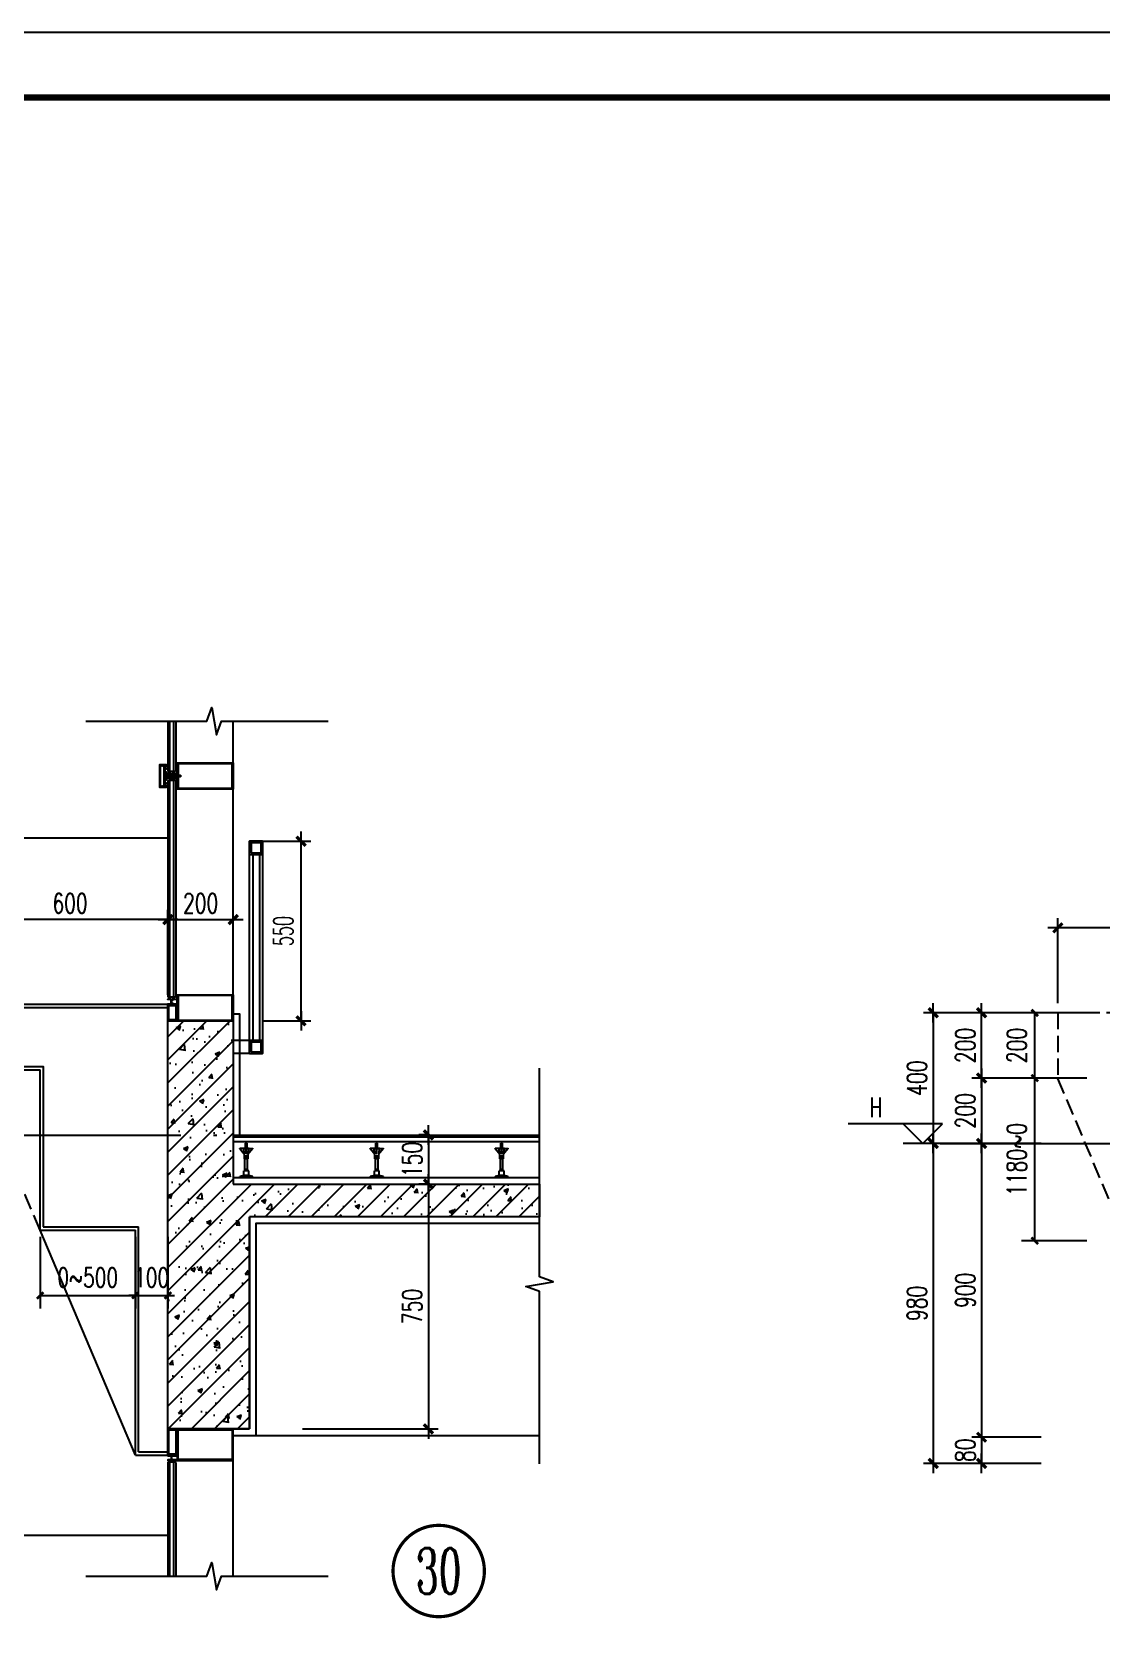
# Model space of a CAD drawing. Extents: x 1980812 to 2578970, y -669191 to 284498.
# Drawn here: x 2421528 to 2424804, y -398979 to -394042 of the extents above; entities that cross this region are included whole.
import ezdxf
from ezdxf.enums import TextEntityAlignment as Align

# ---------------------------------------------------------------- set-up
doc = ezdxf.new("R2010")
doc.units = 0
doc.header["$LTSCALE"] = 1000
doc.header["$MEASUREMENT"] = 0
for name, pattern in [('CENTER', [2, 1.25, -0.25, 0.25, -0.25]), ('DASH', [0.35, 0.25, -0.1]), ('DOTE', [2.42, 2, -0.2, 0.02, -0.2]), ('HIDDEN', [0.375, 0.25, -0.125]), ('HIDDEN2', [0.1875, 0.125, -0.0625])]:
    doc.linetypes.add(name, pattern=pattern)
for name, color, linetype in [('A-SECT-MCUT', 1, 'Continuous'), ('A-SECT-MCUT-FINE', 137, 'Continuous'), ('DIM_ELEV', 3, 'Continuous'), ('DIM_SYMB', 3, 'Continuous'), ('dote', 1, 'DOTE'), ('PUB_DIM', 3, 'Continuous'), ('PUB_TEXT', 7, 'Continuous'), ('SF', 1, 'Continuous'), ('TEXT', 7, 'Continuous'), ('TK', 1, 'Continuous'), ('WALL', 4, 'Continuous'), ('WINDOW', 2, 'Continuous'), ('可见看线', 63, 'Continuous'), ('建筑辅助线', 231, 'Continuous'), ('柱墙填充', 181, 'Continuous'), ('栏杆', 143, 'Continuous'), ('详细标注', 231, 'Continuous'), ('铝板', 31, 'Continuous'), ('面层', 31, 'Continuous')]:
    doc.layers.add(name, color=color, linetype=linetype)
doc.styles.add('_TCH_DIM', font='SIMPLEX', dxfattribs={"bigfont": 'GBCBIG'})
doc.styles.add('_TCH_DIM_T3', font='SIMPLEX', dxfattribs={"width": 0.705882, "bigfont": 'GBCBIG'})
doc.styles.add('COMP', font='COMPLEX.shx', dxfattribs={"bigfont": 'hztxt'})
doc.styles.add('DIM_FONT', font='SIMPLEX', dxfattribs={"width": 0.7, "bigfont": 'GBCBIG'})
doc.styles.add('HZTXTW', font='txtw.shx', dxfattribs={"width": 0.6, "bigfont": 'hztxtw.shx'})
doc.styles.add('ROMANS', font='simplex_.ttf', dxfattribs={"width": 0.8, "height": 500})
doc.dimstyles.new('_TCH_ARCH&&20', dxfattribs={"dimtxt": 59.5, "dimasz": 20, "dimexe": 40, "dimexo": 4, "dimgap": 25.25, "dimtad": 1, "dimdec": 0, "dimzin": 0, "dimdsep": 46, "dimtxsty": '_TCH_DIM_T3', "dimblk": 'ARCHTICK', "dimcen": 0.09, "dimclrt": 7, "dimazin": 2, "dimtfac": 1, "dimtdec": 0, "dimtix": 1, "dimtmove": 2, "dimatfit": 3, "dimfxl": 1, "dimtolj": 1, "dimtzin": 0, "dimarcsym": 0})
doc.dimstyles.new('_TCH_ARCH&&20$TCH&&20$TCH&&20', dxfattribs={"dimscale": 0.2, "dimtxt": 297.5, "dimasz": 100, "dimexe": 200, "dimexo": 20, "dimgap": 126.25, "dimtad": 1, "dimdec": 0, "dimzin": 0, "dimdsep": 46, "dimtxsty": 'DIM_FONT', "dimblk": 'ARCHTICK', "dimcen": 0.09, "dimclrt": 7, "dimazin": 2, "dimtfac": 1, "dimtdec": 0, "dimtix": 1, "dimtmove": 2, "dimatfit": 3, "dimfxl": 1, "dimtolj": 1, "dimtzin": 0, "dimarcsym": 0})
doc.dimstyles.new('DIMN20', dxfattribs={"dimscale": 0.2, "dimtxt": 300, "dimasz": 1, "dimexe": 150, "dimexo": 0, "dimgap": 100, "dimtad": 1, "dimdec": 0, "dimzin": 0, "dimdsep": 46, "dimtxsty": 'DIM_FONT', "dimblk1": '_DIMX', "dimblk2": '_DIMX', "dimsah": 1, "dimcen": 0.09, "dimclrd": 256, "dimclre": 256, "dimclrt": 7, "dimadec": 0, "dimazin": 0, "dimtfac": 1, "dimtdec": 0, "dimtix": 1, "dimtmove": 2, "dimatfit": 3, "dimldrblk": '_DIMX', "dimfxl": 150, "dimtolj": 1, "dimtzin": 0, "dimarcsym": 0})

# ---------------------------------------------------------------- blocks, each defined once
blk = doc.blocks.new('_DIMX')
blk.add_line((-150, 0), (150, 0))
at = {"const_width": 50}
blk.add_lwpolyline([(-70, -70), (70, 70)], dxfattribs=at)
blk = doc.blocks.new('*D2284')
at = {"layer": 'Defpoints', "color": 0, "transparency": 16777216}
for p in [(2424436.1, -397046.2), (2424618.4, -397046.2), (2424618.4, -397246.2)]:
    blk.add_point(p, dxfattribs=at)
at = {"layer": '详细标注', "lineweight": -2, "transparency": 16777216}
for p, q in [((2424618.4, -397046.2), (2424406.1, -397046.2)), ((2424436.1, -397246), (2424436.1, -397046.4)), ((2424618.4, -397246.2), (2424406.1, -397246.2))]:
    blk.add_line(p, q, dxfattribs=at)
at = {"layer": '详细标注', "lineweight": -2, "transparency": 16777216, "xscale": 0.2, "yscale": 0.2, "zscale": 0.2}
for p, rotation in [((2424436.1, -397046.2), 90), ((2424436.1, -397246.2), 270)]:
    blk.add_blockref('_DIMX', p, dxfattribs=dict(at, rotation=rotation))
at = {"layer": '详细标注', "color": 7, "transparency": 16777216, "insert": (2424386.1, -397146.2), "char_height": 60, "attachment_point": 5, "rotation": 90, "style": 'DIM_FONT'}
blk.add_mtext('\\A1;200', dxfattribs=at)
blk = doc.blocks.new('*D2285')
at = {"layer": 'Defpoints', "color": 0, "transparency": 16777216}
for p in [(2424618.4, -397246.2), (2424436.1, -397446.2), (2424516.2, -397446.2, 0)]:
    blk.add_point(p, dxfattribs=at)
at = {"layer": '详细标注', "lineweight": -2, "transparency": 16777216}
for p, q in [((2424618.4, -397246.2), (2424406.1, -397246.2)), ((2424436.1, -397246.4), (2424436.1, -397446)), ((2424516.2, -397446.2), (2424406.1, -397446.2))]:
    blk.add_line(p, q, dxfattribs=at)
at = {"layer": '详细标注', "lineweight": -2, "transparency": 16777216, "xscale": 0.2, "yscale": 0.2, "zscale": 0.2}
for p, rotation in [((2424436.1, -397246.2), 90), ((2424436.1, -397446.2), 270)]:
    blk.add_blockref('_DIMX', p, dxfattribs=dict(at, rotation=rotation))
at = {"layer": '详细标注', "color": 7, "transparency": 16777216, "insert": (2424386.1, -397346.2), "char_height": 60, "attachment_point": 5, "rotation": 90, "style": 'DIM_FONT'}
blk.add_mtext('\\A1;200', dxfattribs=at)
blk = doc.blocks.new('*D2286')
at = {"layer": 'Defpoints', "color": 0, "transparency": 16777216}
for p in [(2424618.4, -397446.2), (2424436.1, -398346.2), (2424618.4, -398346.2)]:
    blk.add_point(p, dxfattribs=at)
at = {"layer": '详细标注', "lineweight": -2, "transparency": 16777216}
for p, q in [((2424618.4, -397446.2), (2424406.1, -397446.2)), ((2424436.1, -397446.4), (2424436.1, -398346)), ((2424618.4, -398346.2), (2424406.1, -398346.2))]:
    blk.add_line(p, q, dxfattribs=at)
at = {"layer": '详细标注', "lineweight": -2, "transparency": 16777216, "xscale": 0.2, "yscale": 0.2, "zscale": 0.2}
for p, rotation in [((2424436.1, -397446.2), 90), ((2424436.1, -398346.2), 270)]:
    blk.add_blockref('_DIMX', p, dxfattribs=dict(at, rotation=rotation))
at = {"layer": '详细标注', "color": 7, "transparency": 16777216, "insert": (2424386.1, -397896.2), "char_height": 60, "attachment_point": 5, "rotation": 90, "style": 'DIM_FONT'}
blk.add_mtext('\\A1;900', dxfattribs=at)
blk = doc.blocks.new('*D2287')
at = {"layer": 'Defpoints', "color": 0, "transparency": 16777216}
for p in [(2424406.1, -397046.2), (2424288.1, -397446.2), (2424406.1, -397446.2)]:
    blk.add_point(p, dxfattribs=at)
at = {"layer": '详细标注', "lineweight": -2, "transparency": 16777216}
for p, q in [((2424406.1, -397046.2), (2424258.1, -397046.2)), ((2424288.1, -397046.4), (2424288.1, -397446)), ((2424406.1, -397446.2), (2424258.1, -397446.2))]:
    blk.add_line(p, q, dxfattribs=at)
at = {"layer": '详细标注', "lineweight": -2, "transparency": 16777216, "xscale": 0.2, "yscale": 0.2, "zscale": 0.2}
for p, rotation in [((2424288.1, -397046.2), 90), ((2424288.1, -397446.2), 270)]:
    blk.add_blockref('_DIMX', p, dxfattribs=dict(at, rotation=rotation))
at = {"layer": '详细标注', "color": 7, "transparency": 16777216, "insert": (2424238.1, -397246.2), "char_height": 60, "attachment_point": 5, "rotation": 90, "style": 'DIM_FONT'}
blk.add_mtext('\\A1;400', dxfattribs=at)
blk = doc.blocks.new('*D2288')
at = {"layer": 'Defpoints', "color": 0, "transparency": 16777216}
for p in [(2424406.1, -397446.2), (2424288.1, -398426.2), (2424406.1, -398426.2)]:
    blk.add_point(p, dxfattribs=at)
at = {"layer": '详细标注', "lineweight": -2, "transparency": 16777216}
for p, q in [((2424406.1, -397446.2), (2424258.1, -397446.2)), ((2424288.1, -397446.4), (2424288.1, -398426)), ((2424406.1, -398426.2), (2424258.1, -398426.2))]:
    blk.add_line(p, q, dxfattribs=at)
at = {"layer": '详细标注', "lineweight": -2, "transparency": 16777216, "xscale": 0.2, "yscale": 0.2, "zscale": 0.2}
for p, rotation in [((2424288.1, -397446.2), 90), ((2424288.1, -398426.2), 270)]:
    blk.add_blockref('_DIMX', p, dxfattribs=dict(at, rotation=rotation))
at = {"layer": '详细标注', "color": 7, "transparency": 16777216, "insert": (2424238.1, -397936.2), "char_height": 60, "attachment_point": 5, "rotation": 90, "style": 'DIM_FONT'}
blk.add_mtext('\\A1;980', dxfattribs=at)
blk = doc.blocks.new('*D2289')
at = {"layer": 'Defpoints', "color": 0, "transparency": 16777216}
for p in [(2424669.5, -396785.9), (2425269.5, -396997.4, 0), (2424669.5, -397016.2)]:
    blk.add_point(p, dxfattribs=at)
at = {"layer": '详细标注', "lineweight": -2, "transparency": 16777216}
for p, q in [((2424669.5, -397016.2), (2424669.5, -396755.9)), ((2425269.5, -396997.4), (2425269.5, -396755.9)), ((2425269.3, -396785.9), (2424669.7, -396785.9))]:
    blk.add_line(p, q, dxfattribs=at)
at = {"layer": '详细标注', "lineweight": -2, "transparency": 16777216, "xscale": 0.2, "yscale": 0.2, "zscale": 0.2, "rotation": 180}
blk.add_blockref('_DIMX', (2424669.5, -396785.9), dxfattribs=at)
at = {"layer": '详细标注', "lineweight": -2, "transparency": 16777216, "xscale": 0.2, "yscale": 0.2, "zscale": 0.2}
blk.add_blockref('_DIMX', (2425269.5, -396785.9), dxfattribs=at)
at = {"layer": '详细标注', "color": 7, "transparency": 16777216, "insert": (2424969.5, -396735.9), "char_height": 60, "attachment_point": 5, "style": 'DIM_FONT'}
blk.add_mtext('\\A1;600', dxfattribs=at)
blk = doc.blocks.new('_INDEX1')
at = {"const_width": 0.035}
blk.add_lwpolyline([(-0.5, 0, 1), (0.5, 0, 1)], format="xyb", close=True, dxfattribs=at)
at = {"style": 'COMP', "width": 2.333333}
blk.add_attdef('1', text='', height=0.5, dxfattribs=at).set_placement((-0.25, -0.25), (0.25, -0.25), align=Align.FIT)
blk = doc.blocks.new('*D2257')
at = {"layer": 'Defpoints', "color": 0, "transparency": 16777216}
for p in [(2422356, -397570.6), (2422356, -398320.6, 0), (2422741.8, -398320.6)]:
    blk.add_point(p, dxfattribs=at)
at = {"layer": '详细标注', "lineweight": -2, "transparency": 16777216}
for p, q in [((2422356, -397570.6), (2422771.8, -397570.6)), ((2422741.8, -397570.8), (2422741.8, -398320.4)), ((2422356, -398320.6), (2422771.8, -398320.6))]:
    blk.add_line(p, q, dxfattribs=at)
at = {"layer": '详细标注', "lineweight": -2, "transparency": 16777216, "xscale": 0.2, "yscale": 0.2, "zscale": 0.2}
for p, rotation in [((2422741.8, -397570.6), 90), ((2422741.8, -398320.6), 270)]:
    blk.add_blockref('_DIMX', p, dxfattribs=dict(at, rotation=rotation))
at = {"layer": '详细标注', "color": 7, "transparency": 16777216, "insert": (2422691.8, -397945.6), "char_height": 60, "attachment_point": 5, "rotation": 90, "style": 'DIM_FONT'}
blk.add_mtext('\\A1;750', dxfattribs=at)
blk = doc.blocks.new('*D2258')
at = {"layer": 'Defpoints', "color": 0, "transparency": 16777216}
for p in [(2422741.8, -397420.2), (2422741.8, -397570.6), (2422741.8, -397570.6)]:
    blk.add_point(p, dxfattribs=at)
at = {"layer": '详细标注', "lineweight": -2, "transparency": 16777216}
for p, q in [((2422741.8, -397420.2), (2422711.8, -397420.2)), ((2422741.8, -397420.4), (2422741.8, -397570.4)), ((2422741.8, -397570.6), (2422711.8, -397570.6))]:
    blk.add_line(p, q, dxfattribs=at)
at = {"layer": '详细标注', "lineweight": -2, "transparency": 16777216, "xscale": 0.2, "yscale": 0.2, "zscale": 0.2}
for p, rotation in [((2422741.8, -397420.2), 90), ((2422741.8, -397570.6), 270)]:
    blk.add_blockref('_DIMX', p, dxfattribs=dict(at, rotation=rotation))
at = {"layer": '详细标注', "color": 7, "transparency": 16777216, "insert": (2422691.8, -397495.4), "char_height": 60, "attachment_point": 5, "rotation": 90, "style": 'DIM_FONT'}
blk.add_mtext('\\A1;150', dxfattribs=at)
blk = doc.blocks.new('*D2264')
at = {"layer": 'Defpoints', "color": 0, "transparency": 16777216}
for p in [(2421343.8, -396760.3), (2421343.8, -396990.6), (2421943.8, -396990.6)]:
    blk.add_point(p, dxfattribs=at)
at = {"layer": '详细标注', "lineweight": -2, "transparency": 16777216}
for p, q in [((2421343.8, -396990.6), (2421343.8, -396730.3)), ((2421943.6, -396760.3), (2421344, -396760.3)), ((2421943.8, -396990.6), (2421943.8, -396730.3))]:
    blk.add_line(p, q, dxfattribs=at)
at = {"layer": '详细标注', "lineweight": -2, "transparency": 16777216, "xscale": 0.2, "yscale": 0.2, "zscale": 0.2, "rotation": 180}
blk.add_blockref('_DIMX', (2421343.8, -396760.3), dxfattribs=at)
at = {"layer": '详细标注', "lineweight": -2, "transparency": 16777216, "xscale": 0.2, "yscale": 0.2, "zscale": 0.2}
blk.add_blockref('_DIMX', (2421943.8, -396760.3), dxfattribs=at)
at = {"layer": '详细标注', "color": 7, "transparency": 16777216, "insert": (2421643.8, -396710.3), "char_height": 60, "attachment_point": 5, "style": 'DIM_FONT'}
blk.add_mtext('\\A1;600', dxfattribs=at)
blk = doc.blocks.new('*D2265')
at = {"layer": 'Defpoints', "color": 0, "transparency": 16777216}
for p in [(2422143.8, -396760.3), (2421943.8, -396990.6), (2422143.8, -396990.6, 0)]:
    blk.add_point(p, dxfattribs=at)
at = {"layer": '详细标注', "lineweight": -2, "transparency": 16777216}
for p, q in [((2421943.8, -396990.6), (2421943.8, -396730.3)), ((2421944, -396760.3), (2422143.6, -396760.3)), ((2422143.8, -396990.6), (2422143.8, -396730.3))]:
    blk.add_line(p, q, dxfattribs=at)
at = {"layer": '详细标注', "lineweight": -2, "transparency": 16777216, "xscale": 0.2, "yscale": 0.2, "zscale": 0.2, "rotation": 180}
blk.add_blockref('_DIMX', (2421943.8, -396760.3), dxfattribs=at)
at = {"layer": '详细标注', "lineweight": -2, "transparency": 16777216, "xscale": 0.2, "yscale": 0.2, "zscale": 0.2}
blk.add_blockref('_DIMX', (2422143.8, -396760.3), dxfattribs=at)
at = {"layer": '详细标注', "color": 7, "transparency": 16777216, "insert": (2422043.8, -396710.3), "char_height": 60, "attachment_point": 5, "style": 'DIM_FONT'}
blk.add_mtext('\\A1;200', dxfattribs=at)
blk = doc.blocks.new('A$C573D0ACE')
at = {"layer": '建筑辅助线'}
for p, q in [((-22.5, 90), (-22.5, 105)), ((-17.5, 105), (-22.5, 105)), ((-20, 105), (-20, 110)), ((-17.5, 90), (-17.5, 105)), ((-40, 89), (-40, 90)), ((-29, 89), (-40, 89)), ((-40, 89), (-29, 75.7)), ((-11, 89), (-29, 89)), ((-29, 88), (-29, 89)), ((-11, 88), (-29, 88)), ((-29, 75.7), (-26.4, 72.5)), ((-25.8, 65), (-27.8, 88)), ((-14.2, 65), (-25.8, 65)), ((-25.8, 57.5), (-25.8, 65)), ((-14.2, 57.5), (-25.8, 57.5)), ((-23.8, 21), (-23.8, 57.5)), ((-22.4, 57.5), (-22.4, 65)), ((-20.5, 72.5), (-20.5, 88)), ((-19.5, 72.5), (-20.5, 72.5)), ((-19.5, 72.5), (-19.5, 88)), ((-17.6, 57.5), (-17.6, 65)), ((-16.2, 21), (-16.2, 57.5)), ((-14.2, 65), (-12.2, 88)), ((-14.2, 57.5), (-14.2, 65)), ((-11, 75.7), (-13.6, 72.5)), ((-11, 88), (-11, 89)), ((-11, 89), (0, 89)), ((0, 89), (-11, 75.7)), ((0, 89), (0, 90)), ((-27.5, 6), (-40, 3)), ((-40, 0), (-40, 3)), ((0, 3), (-40, 3)), ((-27.5, 6), (-27.5, 21)), ((-12.5, 21), (-27.5, 21)), ((-12.5, 6), (-27.5, 6)), ((-16.2, 25), (-23.8, 26)), ((-16.2, 24), (-23.8, 25)), ((-16.2, 23), (-23.8, 24)), ((-16.2, 22), (-23.8, 23)), ((-16.2, 21), (-23.8, 22)), ((-12.5, 6), (-12.5, 21)), ((0, 3), (-12.5, 6)), ((0, 0), (0, 3))]:
    blk.add_line(p, q, dxfattribs=at)
blk = doc.blocks.new('M5x45_Pan')
at = {"color": 8, "linetype": 'HIDDEN'}
for p, q in [((0, 1.9), (45, 1.9)), ((44.4, -2.5), (44.4, 2.5)), ((0, -1.9), (45, -1.9))]:
    blk.add_line(p, q, dxfattribs=at)
at = {"color": 0, "linetype": 'ByBlock'}
blk.add_lwpolyline([(-1.4, -4.8), (0, -4.8), (0, 4.7), (-1.4, 4.7, 0.228537), (-2.2, 4.4, 0.349288), (-2.2, -4.4, 0.228537)], format="xyb", close=True, dxfattribs=at)
at = {"color": 8, "linetype": 'HIDDEN2'}
blk.add_lwpolyline([(-3.7, 0.7), (-1.8, 0.7), (-1.8, -0.8), (-3.7, -0.8)], dxfattribs=at)
at = {"color": 8, "linetype": 'ByBlock'}
blk.add_lwpolyline([(0, 2.5), (44.4, 2.5), (45, 1.9), (45, -1.9), (44.4, -2.5), (0, -2.5)], dxfattribs=at)
at = {"layer": 'TEXT', "color": 8, "linetype": 'CENTER'}
blk.add_line((48, 0), (-6.7, 0), dxfattribs=at)
at = {"layer": 'Defpoints', "color": 8, "style": 'ROMANS', "width": 0.8}
blk.add_text('M5x45', height=1, rotation=90, dxfattribs=at).set_placement((-1, 0), align=Align.MIDDLE)
blk = doc.blocks.new('A$C32E42E09')
at = {"layer": '栏杆', "color": 2}
for p, q in [((60, 763.5), (60, 193.5)), ((80, 763.5), (80, 193.5))]:
    blk.add_line(p, q, dxfattribs=at)
at = {"layer": '栏杆'}
for p, q in [((50, 193.5), (0, 193.5)), ((50, 153.5), (0, 153.5))]:
    blk.add_line(p, q, dxfattribs=at)
blk.add_lwpolyline([(50, 153.5), (50, 803.5), (90, 803.5), (90, 153.5)], dxfattribs=at)
at = {"layer": '栏杆', "color": 2}
for points in [[(50, 763.5), (90, 763.5), (90, 803.5), (50, 803.5)], [(55, 768.5), (85, 768.5), (85, 798.5), (55, 798.5)], [(50, 153.5), (90, 153.5), (90, 193.5), (50, 193.5)], [(55, 158.5), (85, 158.5), (85, 188.5), (55, 188.5)]]:
    blk.add_lwpolyline(points, close=True, dxfattribs=at)
blk = doc.blocks.new('*D1313')
at = {"layer": 'Defpoints', "color": 0, "transparency": 16777216}
for p in [(-11417, 120874.4, 0), (-11299.5, 120874.4), (-11417, 120324.4, 0)]:
    blk.add_point(p, dxfattribs=at)
at = {"layer": '详细标注', "lineweight": -2, "transparency": 16777216}
for p, q in [((-11417, 120874.4), (-11269.5, 120874.4)), ((-11299.5, 120324.6), (-11299.5, 120874.2)), ((-11417, 120324.4), (-11269.5, 120324.4))]:
    blk.add_line(p, q, dxfattribs=at)
at = {"layer": '详细标注', "lineweight": -2, "transparency": 16777216, "xscale": 0.2, "yscale": 0.2, "zscale": 0.2}
for p, rotation in [((-11299.5, 120874.4), 90), ((-11299.5, 120324.4), 270)]:
    blk.add_blockref('_DIMX', p, dxfattribs=dict(at, rotation=rotation))
at = {"layer": '详细标注', "color": 7, "transparency": 16777216, "insert": (-11353.8, 120599.4), "char_height": 60, "attachment_point": 5, "rotation": 90, "style": 'HZTXTW'}
blk.add_mtext('\\A1;550', dxfattribs=at)
blk = doc.blocks.new('_ArchTick')
at = {"color": 0, "linetype": 'ByBlock', "const_width": 0.4}
blk.add_lwpolyline([(-0.5, -0.5), (0.5, 0.5)], dxfattribs=at)
blk = doc.blocks.new('*D2155')
at = {"layer": 'Defpoints', "color": 0, "transparency": 16777216}
for p in [(2424598.8, -397246.2), (2424763, -397246.2), (2424763, -397744.5, 0)]:
    blk.add_point(p, dxfattribs=at)
at = {"layer": 'PUB_DIM', "color": 0, "lineweight": -2, "transparency": 16777216}
for p, q in [((2424759, -397246.2), (2424558.8, -397246.2)), ((2424598.8, -397744.5), (2424598.8, -397246.2)), ((2424759, -397744.5), (2424558.8, -397744.5))]:
    blk.add_line(p, q, dxfattribs=at)
at = {"layer": 'PUB_DIM', "color": 0, "lineweight": -2, "transparency": 16777216, "xscale": 20, "yscale": 20, "zscale": 20}
for p, rotation in [((2424598.8, -397246.2), 90), ((2424598.8, -397744.5), 270)]:
    blk.add_blockref('_ArchTick', p, dxfattribs=dict(at, rotation=rotation))
at = {"layer": 'PUB_DIM', "color": 7, "transparency": 16777216, "insert": (2424543.8, -397495.3), "char_height": 59.5, "attachment_point": 5, "rotation": 90, "style": '_TCH_DIM_T3'}
blk.add_mtext('\\A1;1180~0', dxfattribs=at)
blk = doc.blocks.new('*D2156')
at = {"layer": 'Defpoints', "color": 0, "transparency": 16777216}
for p in [(2424598.8, -397046.2), (2424763, -397046.2), (2424763, -397246.2)]:
    blk.add_point(p, dxfattribs=at)
at = {"layer": 'PUB_DIM', "color": 0, "lineweight": -2, "transparency": 16777216}
for p, q in [((2424759, -397046.2), (2424558.8, -397046.2)), ((2424598.8, -397246.2), (2424598.8, -397046.2)), ((2424759, -397246.2), (2424558.8, -397246.2))]:
    blk.add_line(p, q, dxfattribs=at)
at = {"layer": 'PUB_DIM', "color": 0, "lineweight": -2, "transparency": 16777216, "xscale": 20, "yscale": 20, "zscale": 20}
for p, rotation in [((2424598.8, -397046.2), 90), ((2424598.8, -397246.2), 270)]:
    blk.add_blockref('_ArchTick', p, dxfattribs=dict(at, rotation=rotation))
at = {"layer": 'PUB_DIM', "color": 7, "transparency": 16777216, "insert": (2424543.8, -397146.2), "char_height": 59.5, "attachment_point": 5, "rotation": 90, "style": '_TCH_DIM_T3'}
blk.add_mtext('\\A1;200', dxfattribs=at)
blk = doc.blocks.new('*D2159')
at = {"layer": 'Defpoints', "color": 0, "transparency": 16777216}
for p in [(2421551.9, -397728.6), (2421843.8, -397728.6), (2421843.8, -397911.9)]:
    blk.add_point(p, dxfattribs=at)
at = {"layer": 'PUB_DIM', "color": 0, "lineweight": -2, "transparency": 16777216}
for p, q in [((2421551.9, -397732.6), (2421551.9, -397951.9)), ((2421843.8, -397732.6), (2421843.8, -397951.9)), ((2421551.9, -397911.9), (2421843.8, -397911.9))]:
    blk.add_line(p, q, dxfattribs=at)
at = {"layer": 'PUB_DIM', "color": 0, "lineweight": -2, "transparency": 16777216, "xscale": 20, "yscale": 20, "zscale": 20, "rotation": 180}
blk.add_blockref('_ArchTick', (2421551.9, -397911.9), dxfattribs=at)
at = {"layer": 'PUB_DIM', "color": 0, "lineweight": -2, "transparency": 16777216, "xscale": 20, "yscale": 20, "zscale": 20}
blk.add_blockref('_ArchTick', (2421843.8, -397911.9), dxfattribs=at)
at = {"layer": 'PUB_DIM', "color": 7, "transparency": 16777216, "insert": (2421697.9, -397856.9), "char_height": 59.5, "attachment_point": 5, "style": 'DIM_FONT'}
blk.add_mtext('\\A1;0~500', dxfattribs=at)
blk = doc.blocks.new('*D2160')
at = {"layer": 'Defpoints', "color": 0, "transparency": 16777216}
for p in [(2421843.8, -397728.6), (2421943.8, -397728.6), (2421943.8, -397911.9)]:
    blk.add_point(p, dxfattribs=at)
at = {"layer": 'PUB_DIM', "color": 0, "lineweight": -2, "transparency": 16777216}
for p, q in [((2421843.8, -397732.6), (2421843.8, -397951.9)), ((2421943.8, -397732.6), (2421943.8, -397951.9)), ((2421843.8, -397911.9), (2421823.8, -397911.9)), ((2421843.8, -397911.9), (2421943.8, -397911.9)), ((2421943.8, -397911.9), (2421963.8, -397911.9))]:
    blk.add_line(p, q, dxfattribs=at)
at = {"layer": 'PUB_DIM', "color": 0, "lineweight": -2, "transparency": 16777216, "xscale": 20, "yscale": 20, "zscale": 20}
blk.add_blockref('_ArchTick', (2421843.8, -397911.9), dxfattribs=at)
at = {"layer": 'PUB_DIM', "color": 0, "lineweight": -2, "transparency": 16777216, "xscale": 20, "yscale": 20, "zscale": 20, "rotation": 180}
blk.add_blockref('_ArchTick', (2421943.8, -397911.9), dxfattribs=at)
at = {"layer": 'PUB_DIM', "color": 7, "transparency": 16777216, "insert": (2421893.8, -397856.9), "char_height": 59.5, "attachment_point": 5, "style": 'DIM_FONT'}
blk.add_mtext('\\A1;100', dxfattribs=at)
blk = doc.blocks.new('*D2170')
at = {"layer": 'Defpoints', "color": 0, "transparency": 16777216}
for p in [(2424618.4, -398346.2, 0), (2424436.1, -398426.2), (2424618.4, -398426.2, 0)]:
    blk.add_point(p, dxfattribs=at)
at = {"layer": '详细标注', "lineweight": -2, "transparency": 16777216}
for p, q in [((2424618.4, -398346.2), (2424406.1, -398346.2)), ((2424436.1, -398346), (2424436.1, -398345.8)), ((2424436.1, -398346.2), (2424436.1, -398426.2)), ((2424618.4, -398426.2), (2424406.1, -398426.2)), ((2424436.1, -398426.4), (2424436.1, -398426.6))]:
    blk.add_line(p, q, dxfattribs=at)
at = {"layer": '详细标注', "lineweight": -2, "transparency": 16777216, "xscale": 0.2, "yscale": 0.2, "zscale": 0.2}
for p, rotation in [((2424436.1, -398346.2), 270), ((2424436.1, -398426.2), 90)]:
    blk.add_blockref('_DIMX', p, dxfattribs=dict(at, rotation=rotation))
at = {"layer": '详细标注', "color": 7, "transparency": 16777216, "insert": (2424386.1, -398386.2), "char_height": 60, "attachment_point": 5, "rotation": 90, "style": 'DIM_FONT'}
blk.add_mtext('\\A1;80', dxfattribs=at)
blk = doc.blocks.new('A$C79AB00B0')
at = {"layer": '栏杆'}
blk.add_blockref('A$C32E42E09', (0, -253.5, 0), dxfattribs=at)
at = {"layer": '详细标注'}
dim = blk.add_linear_dim(base=(207.5, 550, 0), p1=(90, 0, 0), p2=(90, 550, 0), angle=90, dimstyle='DIMN20', dxfattribs=at)
dim.commit()
dim.dimension.update_dxf_attribs({"geometry": '*D1313', "text_midpoint": (153.2, 275, 0), "insert": (11507, -120324.4)})

msp = doc.modelspace()

# ---------------------------------------------------------------- hatches: boundary and pattern name
at = {"layer": '柱墙填充'}
h = msp.add_hatch(dxfattribs=at)
h.set_pattern_fill('钢筋混凝土', color=256, scale=20)
h.set_pattern_definition([(45, (-482911.53, 531392.58), (-35.3553391, 35.3553391), []), (50, (-482911.53, 531392.58), (143.4520365, -12.550427), [15, -165]), (355, (-482911.53, 531392.58), (-27.750267, 150.438427), [12, -132]), (100.4514, (-482899.57, 531391.54), (115.7018763, 137.8879084), [12.748038, -140.2284224]), (46.1842, (-482911.53, 531432.58), (213.44821, -33.103803), [22.5, -247.5]), (96.6356, (-482893.74, 531429.82), (186.932541, 194.823574), [19.122058, -210.3426]), (351.1842, (-482911.53, 531432.58), (186.932389, 194.82372), [18, -198]), (21, (-482891.53, 531422.58), (119.3814104, -80.523778), [15, -165]), (326, (-482891.53, 531422.58), (48.6630664, 145.030009), [12, -132]), (71.4514, (-482881.58, 531415.87), (168.044526, 64.5060993), [12.748038, -140.2284224]), (37.5, (-482911.53, 531392.58), (2.4319711, 66.5787708), [0, -130.4, 0, -134, 0, -132.5]), (7.5, (-482911.53, 531392.58), (52.6139075, 78.8823424), [0, -76.4, 0, -127.4, 0, -50.5]), (327.5, (-482956.13, 531392.58), (106.7644872, -4.5109743), [0, -50, 0, -156, 0, -207]), (317.5, (-482976.13, 531392.58), (116.637234, 20.0209965), [0, -65, 0, -103.6, 0, -147])])
h.paths.add_polyline_path([(2421943.8, -398320.6), (2421943.8, -397070.6), (2422143.8, -397070.6), (2422143.8, -397570.6), (2423081.9, -397570.6), (2423081.9, -397670.6), (2422193.8, -397670.6), (2422193.8, -398320.6)])

# ---------------------------------------------------------------- linework, layer by layer
at = {"layer": 'A-SECT-MCUT', "elevation": 0}
for points in [[(2421938.3, -396355.6), (2421918.8, -396355.6), (2421918.8, -396285.6), (2421938.3, -396285.6, -0.414214), (2421938.8, -396286.1), (2421938.8, -396286.4, -0.351524), (2421938.4, -396286.9), (2421934.5, -396287.7, -0.256425), (2421934.1, -396287.6), (2421933.4, -396286.9, 0.198912), (2421933.1, -396286.8), (2421927.3, -396286.8, 0.414214), (2421926.8, -396287.3), (2421926.8, -396290.3, -0.414214), (2421926.3, -396290.8), (2421925.8, -396290.8, -0.414214), (2421925.3, -396290.3), (2421925.3, -396287.3, 0.414214), (2421924.8, -396286.8), (2421920.8, -396286.8, 0.414214), (2421920.3, -396287.3), (2421920.3, -396353.9, 0.414214), (2421920.8, -396354.4), (2421924.8, -396354.4, 0.414214), (2421925.3, -396353.9), (2421925.3, -396350.9, -0.414214), (2421925.8, -396350.4), (2421926.3, -396350.4, -0.414214), (2421926.8, -396350.9), (2421926.8, -396353.9, 0.414214), (2421927.3, -396354.4), (2421933.1, -396354.4, 0.198912), (2421933.4, -396354.2), (2421934.1, -396353.6, -0.256425), (2421934.5, -396353.4), (2421938.4, -396354.3, -0.351524), (2421938.8, -396354.8), (2421938.8, -396355.1, -0.414214)], [(2421938.8, -396309.6, -0.414214), (2421938.3, -396310.1), (2421937.3, -396310.1, 0.414214), (2421936.8, -396310.6), (2421936.8, -396330.6, 0.414214), (2421937.3, -396331.1), (2421938.3, -396331.1, -0.414214), (2421938.8, -396331.6), (2421938.8, -396332.6, -0.414214), (2421938.3, -396333.1), (2421934.3, -396333.1), (2421934.3, -396340.8, 0.414214), (2421934.8, -396341.3), (2421938.3, -396341.3, -0.414214), (2421938.8, -396341.8), (2421938.8, -396344.3, -0.414214), (2421938.3, -396344.8), (2421937.8, -396344.8, -0.414214), (2421937.3, -396344.3), (2421937.3, -396343.8, 0.414214), (2421936.8, -396343.3), (2421934.8, -396343.3, 0.414214), (2421934.3, -396343.8), (2421934.3, -396350.8, 0.414214), (2421934.8, -396351.3), (2421936.8, -396351.3, 0.414214), (2421937.3, -396350.8), (2421937.3, -396350.3, -0.414214), (2421937.8, -396349.8), (2421938.3, -396349.8, -0.414214), (2421938.8, -396350.3), (2421938.8, -396353.6, -0.479811), (2421938.2, -396354), (2421934.5, -396353.2, 0.256425), (2421934, -396353.4), (2421933.3, -396354, -0.198912), (2421933, -396354.2), (2421930, -396354.2, -0.10157), (2421929.8, -396354.1), (2421927.4, -396353.1, -0.300021), (2421927.1, -396352.6), (2421927.1, -396351.8, -0.414214), (2421927.6, -396351.3), (2421931.3, -396351.3, 0.414214), (2421931.8, -396350.8), (2421931.8, -396344.1), (2421931.8, -396297.1), (2421931.8, -396290.3, 0.414214), (2421931.3, -396289.8), (2421927.6, -396289.8, -0.414214), (2421927.1, -396289.3), (2421927.1, -396288.5, -0.300021), (2421927.4, -396288.1), (2421929.8, -396287, -0.10157), (2421930, -396287), (2421933, -396287, -0.198912), (2421933.3, -396287.1), (2421934, -396287.8, 0.256425), (2421934.5, -396287.9), (2421938.2, -396287.1, -0.479811), (2421938.8, -396287.6), (2421938.8, -396290.8, -0.414214), (2421938.3, -396291.3), (2421937.8, -396291.3, -0.414214), (2421937.3, -396290.8), (2421937.3, -396290.3, 0.414214), (2421936.8, -396289.8), (2421934.8, -396289.8, 0.414214), (2421934.3, -396290.3), (2421934.3, -396297.3, 0.414214), (2421934.8, -396297.8), (2421936.8, -396297.8, 0.414214), (2421937.3, -396297.3), (2421937.3, -396296.8, -0.414214), (2421937.8, -396296.3), (2421938.3, -396296.3, -0.414214), (2421938.8, -396296.8), (2421938.8, -396299.3, -0.414214), (2421938.3, -396299.8), (2421934.8, -396299.8, 0.414214), (2421934.3, -396300.3), (2421934.3, -396308.1), (2421938.3, -396308.1, -0.414214), (2421938.8, -396308.6)]]:
    msp.add_lwpolyline(points, format="xyb", close=True, dxfattribs=at)
for points in [[(2421954.5, -396325.9), (2421958.3, -396325.6), (2421959.2, -396326.7), (2421958.6, -396327.1), (2421958, -396326.6), (2421954.5, -396327.5), (2421954.5, -396328.3), (2421943.3, -396328.3), (2421943.3, -396326.8), (2421953.3, -396326.8), (2421953.3, -396314.3), (2421943.3, -396314.3), (2421943.3, -396312.8), (2421954.5, -396312.8), (2421954.5, -396313.7), (2421958, -396314.6), (2421958.6, -396314), (2421959.2, -396314.5), (2421958.3, -396315.6), (2421954.5, -396315.2)], [(2422143.8, -396320.6), (2422143.8, -396360.6), (2422008.2, -396360.6), (2421971.8, -396360.6), (2421971.8, -396328.3), (2421955.1, -396328.3), (2421955.1, -396327.4), (2421958.5, -396326.6), (2421959.1, -396327.1), (2421971.8, -396327.1), (2421971.8, -396320.6), (2421971.8, -396314), (2421959.1, -396314), (2421958.5, -396314.6), (2421955.1, -396313.7), (2421955.1, -396312.8), (2421971.8, -396312.8), (2421971.8, -396280.6), (2422008.2, -396280.6), (2422143.8, -396280.6)], [(2421974.8, -396358.1), (2422140.8, -396358.1), (2422140.8, -396320.6), (2422140.8, -396283.1), (2421974.8, -396283.1)], [(2421954.5, -397017.2), (2421958.3, -397016.8), (2421959.2, -397017.9), (2421958.6, -397018.4), (2421958, -397017.9), (2421954.5, -397018.7), (2421954.5, -397019.6), (2421943.3, -397019.6), (2421943.3, -397018.1), (2421953.3, -397018.1), (2421953.3, -397005.6), (2421943.3, -397005.6), (2421943.3, -397004.1), (2421954.5, -397004.1), (2421954.5, -397004.9), (2421958, -397005.8), (2421958.6, -397005.3), (2421959.2, -397005.7), (2421958.3, -397006.8), (2421954.5, -397006.5)], [(2422143.8, -397030.6), (2422143.8, -397070.6), (2422008.2, -397070.6), (2421971.8, -397070.6), (2421971.8, -397019.6), (2421955.1, -397019.6), (2421955.1, -397018.7), (2421958.5, -397017.9), (2421959.1, -397018.4), (2421971.8, -397018.4), (2421971.8, -397011.8), (2421971.8, -397005.3), (2421959.1, -397005.3), (2421958.5, -397005.8), (2421955.1, -397005), (2421955.1, -397004.1), (2421971.8, -397004.1), (2421971.8, -396990.6), (2422008.2, -396990.6), (2422143.8, -396990.6)], [(2421974.8, -397068.1), (2422140.8, -397068.1), (2422140.8, -397030.6), (2422140.8, -396993.1), (2421974.8, -396993.1)], [(2421943.8, -397020.6), (2421970.8, -397020.6), (2421970.8, -397070.6), (2421943.8, -397070.6)], [(2421946.8, -397023.6), (2421967.8, -397023.6), (2421967.8, -397067.6), (2421946.8, -397067.6)], [(2421943.8, -398320.6), (2421970.8, -398320.6), (2421970.8, -398400.6), (2421943.8, -398400.6)], [(2421946.8, -398323.6), (2421967.8, -398323.6), (2421967.8, -398397.6), (2421946.8, -398397.6)], [(2422143.8, -398409.3), (2422143.8, -398320.6), (2422008.2, -398320.6), (2421971.8, -398320.6), (2421971.8, -398401.6), (2421955.1, -398401.6), (2421955.1, -398402.5), (2421958.5, -398403.3), (2421959.1, -398402.8), (2421971.8, -398402.8), (2421971.8, -398409.3), (2421971.8, -398415.9), (2421959.1, -398415.9), (2421958.5, -398415.4), (2421955.1, -398416.2), (2421955.1, -398417.1), (2421971.8, -398417.1), (2421971.8, -398417.1), (2422008.2, -398417.1), (2422143.8, -398417.1)], [(2421974.8, -398323.1), (2422140.8, -398323.1), (2422140.8, -398409.3), (2422140.8, -398414.6), (2421974.8, -398414.6)], [(2421954.5, -398404), (2421958.3, -398404.3), (2421959.2, -398403.2), (2421958.6, -398402.8), (2421958, -398403.3), (2421954.5, -398402.5), (2421954.5, -398401.6), (2421943.3, -398401.6), (2421943.3, -398403.1), (2421953.3, -398403.1), (2421953.3, -398415.6), (2421943.3, -398415.6), (2421943.3, -398417.1), (2421954.5, -398417.1), (2421954.5, -398416.2), (2421958, -398415.4), (2421958.6, -398415.9), (2421959.2, -398415.4), (2421958.3, -398414.3), (2421954.5, -398414.7)]]:
    msp.add_lwpolyline(points, close=True, dxfattribs=at)
at = {"layer": 'A-SECT-MCUT-FINE'}
for p, q in [((2422143.8, -397070.6, 0), (2422143.8, -396152.7, 0)), ((2422143.8, -397070.6, 0), (2422143.8, -396152.7, 0)), ((2421962.8, -396306.9, 0), (2421948.8, -396306.9, 0)), ((2421962.8, -396334.3, 0), (2421948.8, -396334.3, 0)), ((2421962.8, -396998.1, 0), (2421948.8, -396998.1, 0)), ((2421962.8, -398423, 0), (2421948.8, -398423, 0)), ((2422143.8, -398771.6, 0), (2422143.8, -398417.1, 0))]:
    msp.add_line(p, q, dxfattribs=at)
for centre in [(2421961.6, -396309.9, 0), (2421961.6, -396331.3, 0), (2421961.6, -397001.1, 0), (2421961.6, -398420.1, 0)]:
    msp.add_circle(centre, 2.98, dxfattribs=at)
for centre, start, end in [((2421945, -396309.4, 0), 320.5682, 27.9183), ((2421945, -396331.8, 0), 332.0817, 39.4318), ((2421945, -397000.7, 0), 320.5682, 27.9183), ((2421945, -398420.5, 0), 332.0817, 39.4318)]:
    msp.add_arc(centre, 5.39, start, end, dxfattribs=at)
at = {"layer": 'DIM_ELEV'}
for p, q in [((2424316.3, -397386.2, 0), (2424027.4, -397386.2, 0)), ((2424256.3, -397446.2, 0), (2424196.3, -397386.2, 0)), ((2424256.3, -397446.2, 0), (2424316.3, -397386.2, 0)), ((2424396.3, -397446.2, 0), (2424196.3, -397446.2, 0))]:
    msp.add_line(p, q, dxfattribs=at)
at = {"layer": 'DIM_SYMB'}
for p, q in [((2420884.9, -396510.3, 0), (2421943.8, -396510.3, 0)), ((2420884.9, -398646.1, 0), (2421943.8, -398646.1, 0))]:
    msp.add_line(p, q, dxfattribs=at)
at = {"layer": 'DIM_SYMB', "elevation": 0}
for points in [[(2421692.4, -396152.7), (2422062.8, -396152.7), (2422078.1, -396110.7), (2422092.9, -396194.7), (2422107.8, -396152.7), (2422434, -396152.7)], [(2423081.9, -398427.6), (2423081.9, -397900.1), (2423039.9, -397884.8), (2423123.9, -397870), (2423081.9, -397855.1), (2423081.9, -397215.9)], [(2421692.4, -398771.6), (2422062.8, -398771.6), (2422078.1, -398729.6), (2422092.9, -398813.6), (2422107.8, -398771.6), (2422434, -398771.6)]]:
    msp.add_lwpolyline(points, dxfattribs=at)
at = {"layer": 'dote', "linetype": 'DOTE', "ltscale": 0.5}
for p, q in [((2420983.4, -397420.6, 0), (2423081.9, -397420.6, 0)), ((2424309.1, -397446.2, 0), (2426407.6, -397446.2, 0))]:
    msp.add_line(p, q, dxfattribs=at)
at = {"layer": 'TK'}
msp.add_lwpolyline([(2419170.1, -394042.2), (2435990.1, -394042.2), (2435990.1, -405922.2), (2419170.1, -405922.2)], close=True, dxfattribs=at)
at = {"layer": 'TK', "const_width": 20}
msp.add_lwpolyline([(2435790.1, -405722.2), (2435790.1, -394242.2), (2419670.1, -394242.2), (2419670.1, -405722.2)], close=True, dxfattribs=at)
at = {"layer": 'WALL'}
for p, q in [((2421943.8, -397070.6, 0), (2422143.8, -397070.6, 0)), ((2421943.8, -398220.6, 0), (2421943.8, -397070.6, 0)), ((2422143.8, -397070.6, 0), (2422143.8, -397570.6, 0)), ((2422143.8, -397070.6, 0), (2422143.8, -397570.6, 0)), ((2422143.8, -397570.6, 0), (2423081.9, -397570.6, 0)), ((2423081.9, -397570.6, 0), (2423081.9, -397670.6, 0)), ((2422193.8, -398320.6, 0), (2422193.8, -397670.6, 0)), ((2423081.9, -397670.6, 0), (2422193.8, -397670.6, 0)), ((2422193.8, -397670.6, 0), (2422193.8, -398320.6, 0)), ((2421943.8, -398320.6, 0), (2421943.8, -398220.6, 0)), ((2421943.8, -398320.6, 0), (2422193.8, -398320.6, 0)), ((2422193.8, -398320.6, 0), (2421943.8, -398320.6, 0))]:
    msp.add_line(p, q, dxfattribs=at)
at = {"layer": 'WINDOW'}
for p, q in [((2421943.8, -396152.7, 0), (2421943.8, -396305.9, 0)), ((2421949.8, -396305.9, 0), (2421949.8, -396152.7, 0)), ((2421961.8, -396305.9, 0), (2421961.8, -396152.7, 0)), ((2421967.8, -396152.7, 0), (2421967.8, -396305.9, 0)), ((2421943.8, -396305.9, 0), (2421944.8, -396306.9, 0)), ((2421944.8, -396306.9, 0), (2421948.8, -396306.9, 0)), ((2421948.8, -396306.9, 0), (2421949.8, -396305.9, 0)), ((2421962.8, -396306.9, 0), (2421961.8, -396305.9, 0)), ((2421966.8, -396306.9, 0), (2421962.8, -396306.9, 0)), ((2421967.8, -396305.9, 0), (2421966.8, -396306.9, 0)), ((2421943.8, -396335.3, 0), (2421944.8, -396334.3, 0)), ((2421943.8, -396335.3, 0), (2421943.8, -396997.1, 0)), ((2421944.8, -396334.3, 0), (2421948.8, -396334.3, 0)), ((2421948.8, -396334.3, 0), (2421949.8, -396335.3, 0)), ((2421949.8, -396997.1, 0), (2421949.8, -396335.3, 0)), ((2421962.8, -396334.3, 0), (2421961.8, -396335.3, 0)), ((2421961.8, -396997.1, 0), (2421961.8, -396335.3, 0)), ((2421966.8, -396334.3, 0), (2421962.8, -396334.3, 0)), ((2421967.8, -396335.3, 0), (2421966.8, -396334.3, 0)), ((2421967.8, -396335.3, 0), (2421967.8, -396997.1, 0)), ((2421943.8, -396997.1, 0), (2421944.8, -396998.1, 0)), ((2421944.8, -396998.1, 0), (2421948.8, -396998.1, 0)), ((2421948.8, -396998.1, 0), (2421949.8, -396997.1, 0)), ((2421962.8, -396998.1, 0), (2421961.8, -396997.1, 0)), ((2421966.8, -396998.1, 0), (2421962.8, -396998.1, 0)), ((2421967.8, -396997.1, 0), (2421966.8, -396998.1, 0)), ((2421943.8, -398424, 0), (2421944.8, -398423, 0)), ((2421943.8, -398424, 0), (2421943.8, -398771.6, 0)), ((2421944.8, -398423, 0), (2421948.8, -398423, 0)), ((2421948.8, -398423, 0), (2421949.8, -398424, 0)), ((2421949.8, -398771.6, 0), (2421949.8, -398423, 0)), ((2421962.8, -398423, 0), (2421961.8, -398424, 0)), ((2421961.8, -398771.6, 0), (2421961.8, -398424, 0)), ((2421966.8, -398423, 0), (2421962.8, -398423, 0)), ((2421967.8, -398424, 0), (2421966.8, -398423, 0)), ((2421967.8, -398424, 0), (2421967.8, -398771.6, 0))]:
    msp.add_line(p, q, dxfattribs=at)
at = {"layer": '可见看线'}
for p, q in [((2422143.8, -398771.6, 0), (2422143.8, -398320.6, 0)), ((2422213.8, -398340.6, 0), (2423081.9, -398340.6, 0))]:
    msp.add_line(p, q, dxfattribs=at)
at = {"layer": '柱墙填充'}
msp.add_line((2421943.8, -398320.6, 0), (2422143.8, -398320.6, 0), dxfattribs=at)
at = {"layer": '铝板', "linetype": 'DASH', "ltscale": 0.2}
for p, q in [((2424868.4, -397046.2, 0), (2424669.5, -397046.2, 0)), ((2424669.5, -397046.2, 0), (2424669.5, -397246.2, 0)), ((2421551.9, -397711.8, 0), (2421343.8, -397220.6, 0)), ((2424880.6, -397744.5, 0), (2424669.5, -397246.2, 0))]:
    msp.add_line(p, q, dxfattribs=at)
at = {"layer": '铝板'}
for p, q in [((2421551.9, -397711.8, 0), (2421551.9, -397220.6, 0)), ((2421551.9, -397711.8, 0), (2421843.8, -397711.8, 0)), ((2421843.8, -398400.6, 0), (2421551.9, -397711.8, 0)), ((2421561.9, -397701.8, 0), (2421853.8, -397701.8, 0)), ((2421843.8, -398400.6, 0), (2421843.8, -397711.8, 0)), ((2421853.8, -398390.6, 0), (2421853.8, -397701.8, 0)), ((2421853.8, -398390.6, 0), (2421943.8, -398390.6, 0)), ((2421843.8, -398400.6, 0), (2421943.8, -398400.6, 0))]:
    msp.add_line(p, q, dxfattribs=at)
at = {"layer": '铝板', "elevation": 0}
for points in [[(2421943.8, -397020.6), (2421343.8, -397020.6), (2421343.8, -397220.6), (2421551.9, -397220.6)], [(2421943.8, -397030.6), (2421353.8, -397030.6), (2421353.8, -397210.6), (2421561.9, -397210.6), (2421561.9, -397701.8)]]:
    msp.add_lwpolyline(points, dxfattribs=at)
at = {"layer": '面层'}
for p, q in [((2422143.8, -397420.6, 0), (2423081.9, -397420.6, 0)), ((2422143.8, -397425.6, 0), (2423081.9, -397425.6, 0)), ((2422143.8, -397440.6, 0), (2423081.9, -397440.6, 0)), ((2422143.8, -397550.6, 0), (2423081.9, -397550.6, 0))]:
    msp.add_line(p, q, dxfattribs=at)
at = {"layer": '面层', "elevation": 0}
for points in [[(2422163.8, -397420.6), (2422163.8, -397050.6), (2422143.8, -397050.6)], [(2422163.8, -397050.6), (2422143.8, -397050.6)], [(2422143.8, -398340.6), (2422213.8, -398340.6), (2422213.8, -397690.6), (2423081.9, -397690.6)]]:
    msp.add_lwpolyline(points, dxfattribs=at)

# ---------------------------------------------------------------- block references
at = {"layer": 'PUB_TEXT'}
ref = msp.add_blockref('_INDEX1', (2422773.1, -398756, 0), dxfattribs=dict(at, xscale=280, yscale=280, zscale=280))
ref.add_attrib('1', '30', dxfattribs={"layer": '0', "height": 140, "style": 'COMP', "width": 0.636364}).set_placement((2422703.1, -398826, 0), (2422843.1, -398826, 0), align=Align.FIT)
at = {"layer": 'SF', "rotation": 0.0004018880973149244}
msp.add_blockref('M5x45_Pan', (2421936.8, -396320.6, 0), dxfattribs=at)
at = {"layer": '栏杆'}
msp.add_blockref('A$C79AB00B0', (2422143.8, -397070.6, 0), dxfattribs=at)
at = {"layer": '面层'}
for p in [(2422203.5, -397550.6, 0), (2422603.5, -397550.6, 0), (2422986, -397550.6, 0)]:
    msp.add_blockref('A$C573D0ACE', p, dxfattribs=at)

# ---------------------------------------------------------------- texts
at = {"layer": 'DIM_ELEV', "color": 7, "style": '_TCH_DIM', "width": 0.705882}
msp.add_text('H', height=59.5, dxfattribs=at).set_placement((2424092.4, -397365.2, 0))

# ---------------------------------------------------------------- dimensions: what is measured, and where the dimension line sits
at = {"layer": 'PUB_DIM'}
for p1, p2, distance, text, dimstyle, picture, middle in [((2424763, -397246.2, 0), (2424763, -397046.2, 0), 164.2, '200', '_TCH_ARCH&&20', '*D2156', (2424543.8, -397146.2, 0)), ((2424763, -397744.5, 0), (2424763, -397246.2, 0), 164.2, '1180~0', '_TCH_ARCH&&20', '*D2155', (2424543.8, -397495.3, 0)), ((2421551.9, -397728.6), (2421843.8, -397728.6), -183.3, '0~500', '_TCH_ARCH&&20$TCH&&20$TCH&&20', '*D2159', (2421697.9, -397856.9))]:
    dim = msp.add_aligned_dim(p1=p1, p2=p2, distance=distance, text=text, dimstyle=dimstyle, dxfattribs=at)
    dim.commit()
    dim.dimension.update_dxf_attribs({"geometry": picture, "text_midpoint": middle})
dim = msp.add_aligned_dim(p1=(2421843.8, -397728.6), p2=(2421943.8, -397728.6), distance=-183.3, dimstyle='_TCH_ARCH&&20$TCH&&20$TCH&&20', dxfattribs=at)
dim.commit()
dim.dimension.update_dxf_attribs({"geometry": '*D2160', "text_midpoint": (2421893.8, -397856.9)})
at = {"layer": '详细标注'}
for base, p1, p2, picture, middle in [((2421343.8, -396760.3, 0), (2421943.8, -396990.6, 0), (2421343.8, -396990.6, 0), '*D2264', (2421643.8, -396710.3, 0)), ((2422143.8, -396760.3, 0), (2421943.8, -396990.6, 0), (2422143.8, -396990.6, 0), '*D2265', (2422043.8, -396710.3, 0)), ((2424669.5, -396785.9, 0), (2425269.5, -396997.4, 0), (2424669.5, -397016.2, 0), '*D2289', (2424969.5, -396735.9, 0))]:
    dim = msp.add_linear_dim(base=base, p1=p1, p2=p2, dimstyle='DIMN20', dxfattribs=at)
    dim.commit()
    dim.dimension.update_dxf_attribs({"geometry": picture, "text_midpoint": middle})
for base, p1, p2, picture, middle in [((2424288.1, -397446.2, 0), (2424406.1, -397046.2, 0), (2424406.1, -397446.2, 0), '*D2287', (2424238.1, -397246.2, 0)), ((2424436.1, -397046.2, 0), (2424618.4, -397246.2, 0), (2424618.4, -397046.2, 0), '*D2284', (2424386.1, -397146.2, 0)), ((2424436.1, -397446.2, 0), (2424618.4, -397246.2, 0), (2424516.2, -397446.2, 0), '*D2285', (2424386.1, -397346.2, 0)), ((2422741.8, -397570.6, 0), (2422741.8, -397420.2, 0), (2422741.8, -397570.6, 0), '*D2258', (2422691.8, -397495.4, 0)), ((2424288.1, -398426.2, 0), (2424406.1, -397446.2, 0), (2424406.1, -398426.2, 0), '*D2288', (2424238.1, -397936.2, 0)), ((2424436.1, -398346.2, 0), (2424618.4, -397446.2, 0), (2424618.4, -398346.2, 0), '*D2286', (2424386.1, -397896.2, 0)), ((2422741.8, -398320.6, 0), (2422356, -397570.6, 0), (2422356, -398320.6, 0), '*D2257', (2422691.8, -397945.6, 0))]:
    dim = msp.add_linear_dim(base=base, p1=p1, p2=p2, angle=90, dimstyle='DIMN20', dxfattribs=at)
    dim.commit()
    dim.dimension.update_dxf_attribs({"geometry": picture, "text_midpoint": middle})
dim = msp.add_aligned_dim(p1=(2424618.4, -398346.2, 0), p2=(2424618.4, -398426.2, 0), distance=-182.4, dimstyle='DIMN20', dxfattribs=at)
dim.commit()
dim.dimension.update_dxf_attribs({"geometry": '*D2170', "text_midpoint": (2424386.1, -398386.2)})

doc.saveas('drawing.dxf')
